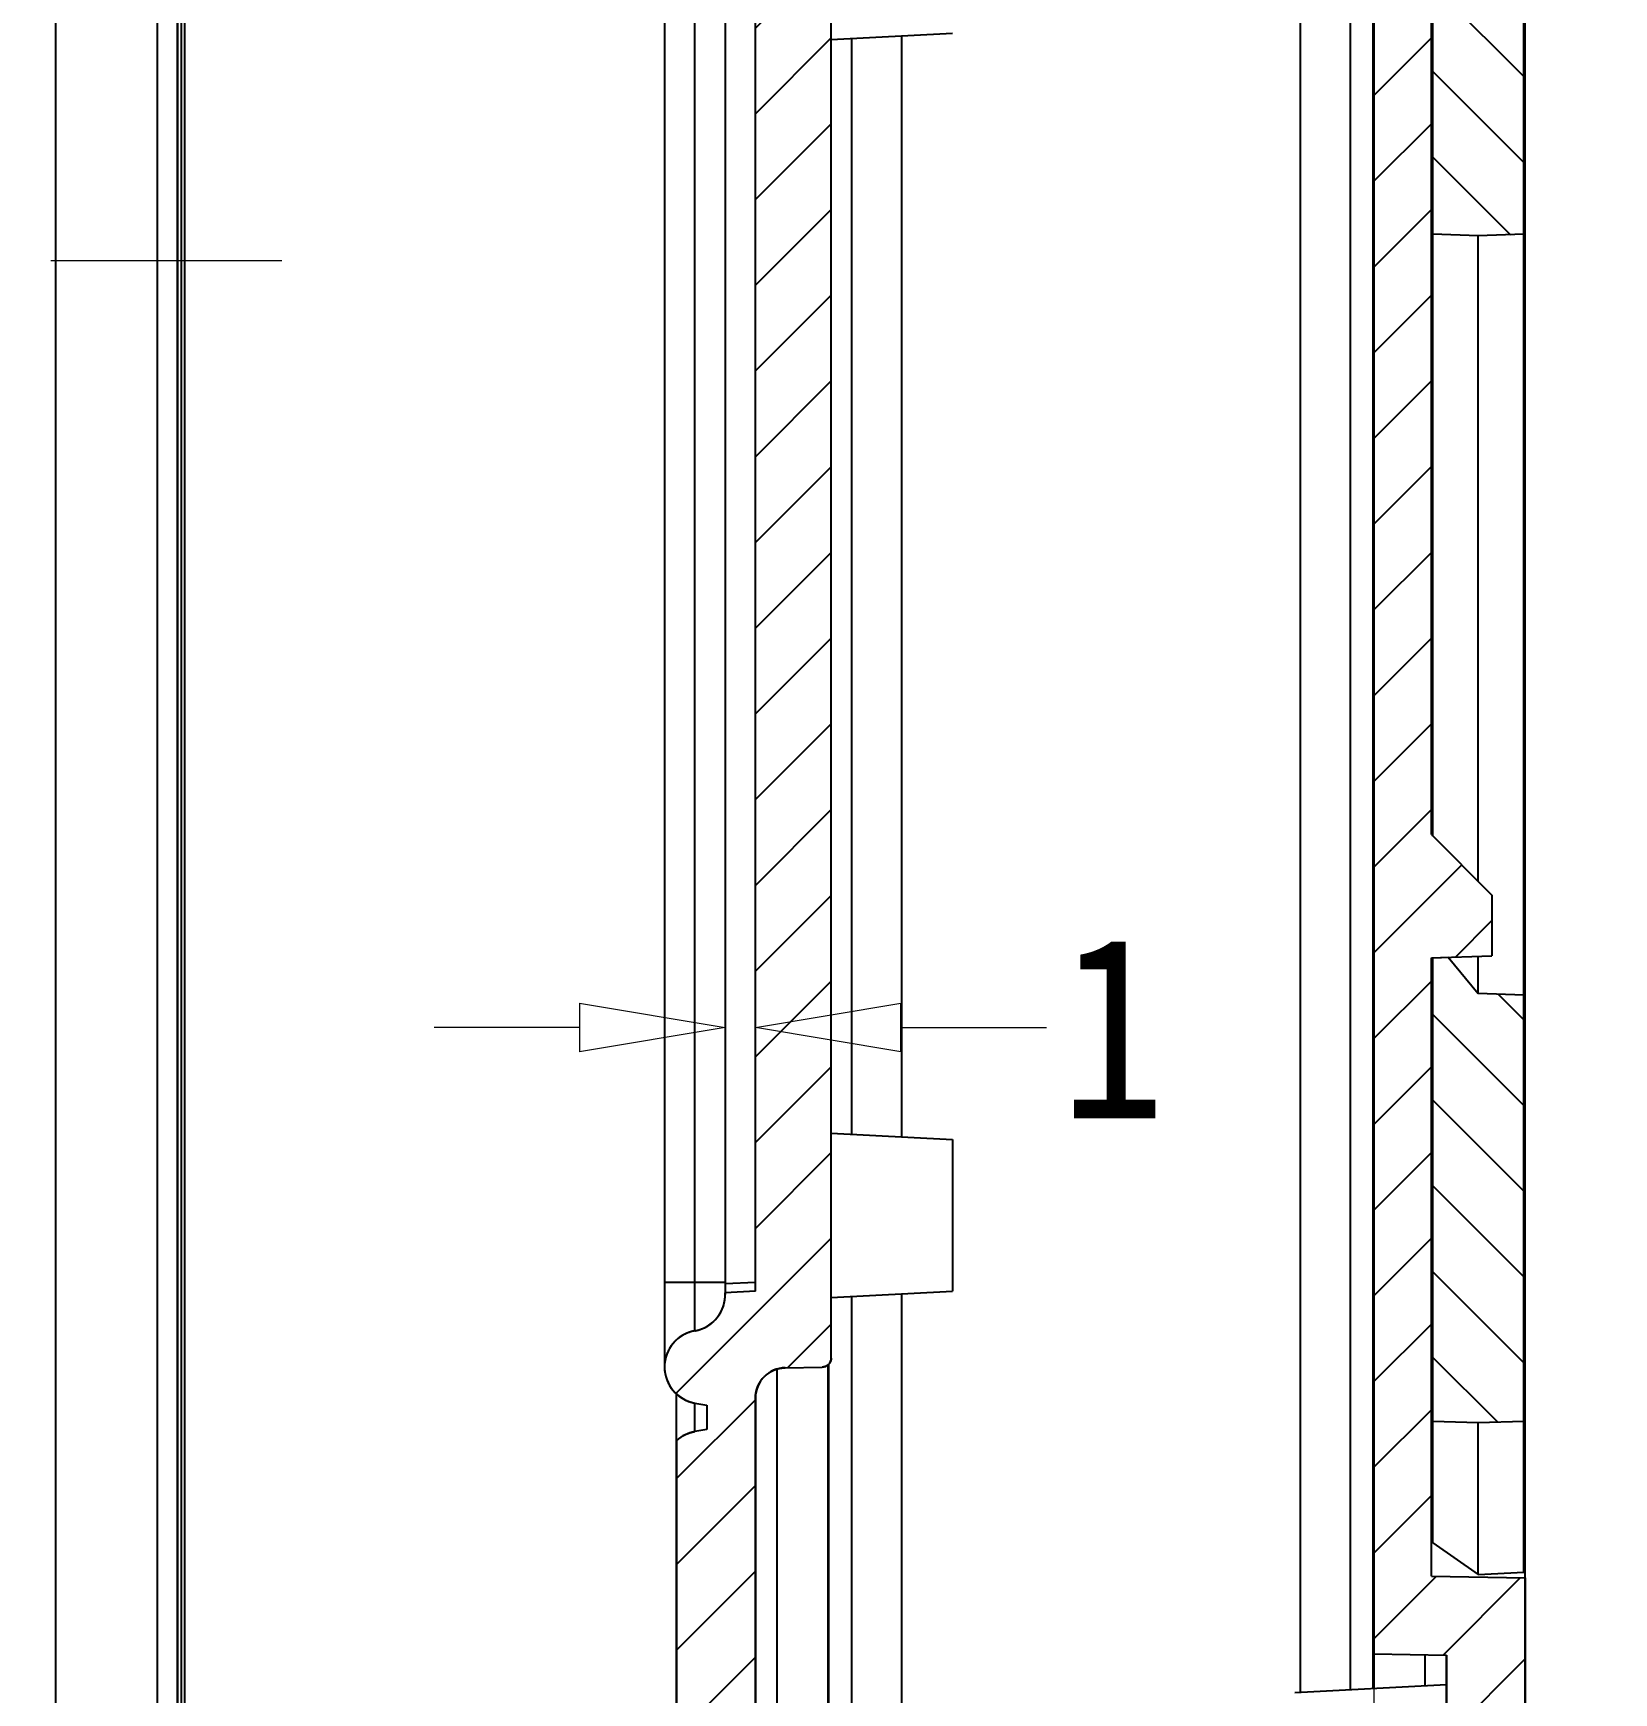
# Model space of a CAD drawing. Header units: millimetres. Extents: x 1786 to 4177, y -2705 to -1639.
# Drawn here: x 3904.8 to 3957, y -1840.6 to -1785.8 of the extents above; entities that cross this region are included whole.
import ezdxf

# ---------------------------------------------------------------- set-up
doc = ezdxf.new("R2010")
doc.units = ezdxf.units.MM
doc.linetypes.add('DIVIDE', pattern=[31.75, 12.7, -6.35, 0, -6.35, 0, -6.35])
doc.layers.add('dim', color=3, linetype='Continuous', lineweight=9)
doc.layers.add('hatch', color=56, linetype='Continuous', lineweight=9)
doc.styles.add('FFS', font='', dxfattribs={"width": 0.85})
doc.styles.get('FFS').set_extended_font_data('FangSong_GB2312')
doc.dimstyles.new('YanXiu', dxfattribs={"dimtxt": 2.5, "dimasz": 2.2, "dimexe": 1, "dimexo": 0.6, "dimgap": 0.66, "dimtad": 0, "dimzin": 9, "dimdsep": 46, "dimtxsty": 'FFS', "dimblk": 'CLOSEDBLANK', "dimcen": 0, "dimclrd": 256, "dimclre": 131, "dimclrt": 42, "dimazin": 2, "dimtfac": 1, "dimtofl": 0, "dimtmove": 0, "dimatfit": 3, "dimldrblk": 'CLOSEDBLANK', "dimfxl": 1, "dimlwd": 5, "dimlwe": 5, "dimarcsym": 0})
pattern_1 = [(45, (-313.4156, -141.763), (-1.414214, 1.414214), [])]

# ---------------------------------------------------------------- blocks, each defined once
blk = doc.blocks.new('_ClosedBlank')
at = {"color": 0, "linetype": 'ByBlock', "lineweight": -2}
for p, q in [((-1, 0.167), (0, 0)), ((-1, 0.167), (-1, -0.167)), ((0, 0), (-1, -0.167))]:
    blk.add_line(p, q, dxfattribs=at)
blk = doc.blocks.new('*D159')
at = {"layer": 'Defpoints', "color": 0, "transparency": 16777216}
for p in [(4856.105, -1607.695), (4856.105, -1615.245), (4855.105, -1616.093)]:
    blk.add_point(p, dxfattribs=at)
at = {"layer": 'dim', "color": 131, "lineweight": 5, "transparency": 16777216}
for p, q in [((4855.105, -1614.894), (4855.105, -1606.496)), ((4856.105, -1614.046), (4856.105, -1606.496))]:
    blk.add_line(p, q, dxfattribs=at)
at = {"layer": 'dim', "lineweight": 5, "transparency": 16777216}
for p, q in [((4850.305, -1607.695), (4845.505, -1607.695)), ((4860.905, -1607.695), (4865.705, -1607.695))]:
    blk.add_line(p, q, dxfattribs=at)
at = {"layer": 'dim', "lineweight": 5, "transparency": 16777216, "xscale": 4.800000000000001, "yscale": 4.800000000000001, "zscale": 4.800000000000001}
blk.add_blockref('_ClosedBlank', (4855.105, -1607.695), dxfattribs=at)
at = {"layer": 'dim', "lineweight": 5, "transparency": 16777216, "xscale": 4.800000000000001, "yscale": 4.800000000000001, "zscale": 4.800000000000001, "rotation": 180}
blk.add_blockref('_ClosedBlank', (4856.105, -1607.695), dxfattribs=at)
at = {"layer": 'dim', "color": 42, "transparency": 16777216, "insert": (4867.897, -1607.695), "char_height": 6, "attachment_point": 5, "style": 'FFS'}
blk.add_mtext('1', dxfattribs=at)
blk = doc.blocks.new('*D146')
at = {"layer": 'Defpoints', "color": 0, "transparency": 16777216}
for p in [(4876.505, -1628.36), (4878.905, -1628.402), (4876.505, -1633.528)]:
    blk.add_point(p, dxfattribs=at)
at = {"layer": 'dim', "color": 131, "lineweight": 5, "transparency": 16777216}
for p, q in [((4876.505, -1629.359), (4876.505, -1634.527)), ((4878.905, -1629.401), (4878.905, -1634.527))]:
    blk.add_line(p, q, dxfattribs=at)
at = {"layer": 'dim', "lineweight": 5, "transparency": 16777216}
for p, q in [((4872.505, -1633.528), (4868.505, -1633.528)), ((4882.905, -1633.528), (4886.905, -1633.528))]:
    blk.add_line(p, q, dxfattribs=at)
at = {"layer": 'dim', "lineweight": 5, "transparency": 16777216, "xscale": 4, "yscale": 4, "zscale": 4}
blk.add_blockref('_ClosedBlank', (4876.505, -1633.528), dxfattribs=at)
at = {"layer": 'dim', "lineweight": 5, "transparency": 16777216, "xscale": 4, "yscale": 4, "zscale": 4, "rotation": 180}
blk.add_blockref('_ClosedBlank', (4878.905, -1633.528), dxfattribs=at)
at = {"layer": 'dim', "color": 42, "transparency": 16777216, "insert": (4863.588, -1633.528), "char_height": 5, "attachment_point": 5, "style": 'FFS'}
blk.add_mtext('2.4', dxfattribs=at)
blk = doc.blocks.new('*u201')
at = {"linetype": 'Continuous'}
h = blk.add_hatch(dxfattribs=at)
h.set_pattern_fill('DEFAULT__5', color=2, scale=2, angle=45, style=0, pattern_type=0)
h.set_pattern_definition(pattern_1)
edge = h.paths.add_edge_path()
edge.add_line((-65.036, 47.9), (-65.036, 49.73))
edge.add_line((-62.436, 49.73), (-65.036, 49.73))
edge.add_line((-62.436, 47.9), (-62.436, 49.73))
edge.add_arc((-51.681, 47.9), 10.755, 180.0013, 181.5383)
edge.add_line((-62.432, 47.611), (-50.536, 47.3))
edge.add_line((-50.536, 45.55), (-50.536, 47.3))
edge.add_line((-62.157, 45.448), (-50.536, 45.55))
edge.add_spline(control_points=[(-62.157, 45.448), (-61.972, 44.642), (-61.699, 43.864), (-61.345, 43.144)], knot_values=[0, 0, 0, 0, 1, 1, 1, 1], degree=3, periodic=0)
edge.add_line((-61.345, 43.144), (-50.536, 43.05))
edge.add_line((-50.536, 41.3), (-50.536, 43.05))
edge.add_line((-53.636, 41.218), (-50.536, 41.3))
edge.add_line((-53.636, 38.062), (-53.636, 41.218))
edge.add_spline(control_points=[(-53.636, 38.062), (-53.303, 38.02), (-52.97, 37.987), (-52.636, 37.961)], knot_values=[0, 0, 0, 0, 1, 1, 1, 1], weights=[1, 0.999807, 0.999807, 1], degree=3, periodic=0)
edge.add_line((-52.636, 36.728), (-52.636, 37.961))
edge.add_line((-52.636, 36.728), (-51.036, 36.7))
edge.add_line((-51.036, 35.3), (-51.036, 36.7))
edge.add_spline(control_points=[(-56.225, 35.88), (-54.52, 35.494), (-52.783, 35.3), (-51.036, 35.3)], knot_values=[0, 0, 0, 0, 1, 1, 1, 1], weights=[1, 0.995874, 0.995874, 1], degree=3, periodic=0)
edge.add_spline(control_points=[(-65.036, 47.9), (-65.036, 47.097), (-64.894, 45.491), (-64.264, 43.176), (-63.241, 41.041), (-61.864, 39.171), (-60.187, 37.636), (-58.285, 36.503), (-56.916, 36.036), (-56.225, 35.88)], knot_values=[0, 0, 0, 0, 0.143269, 0.286539, 0.429808, 0.573078, 0.716347, 0.859617, 1, 1, 1, 1], degree=3, periodic=0)
edge = h.paths.add_edge_path()
edge.add_line((-62.436, 49.73), (-65.036, 49.73))
edge.add_line((-62.436, 49.73), (-65.036, 49.73))
edge = h.paths.add_edge_path()
edge.add_line((-65.036, 49.73), (-65.036, 54.94))
edge.add_line((-62.436, 54.94), (-65.036, 54.94))
edge.add_line((-62.436, 49.73), (-62.436, 54.94))
edge.add_line((-62.436, 49.73), (-65.036, 49.73))
edge = h.paths.add_edge_path()
edge.add_line((-62.436, 54.94), (-65.036, 54.94))
edge.add_line((-62.436, 54.94), (-65.036, 54.94))
edge = h.paths.add_edge_path()
edge.add_line((-65.036, 66.374), (-65.036, 54.94))
edge.add_spline(control_points=[(-65.036, 66.374), (-64.866, 66.527), (-64.661, 66.627), (-64.436, 66.667)], knot_values=[0, 0, 0, 0, 1, 1, 1, 1], weights=[1, 0.974125, 0.974125, 1], degree=3, periodic=0)
edge.add_line((-64.036, 66.737), (-64.436, 66.667))
edge.add_line((-64.036, 67.537), (-64.036, 66.737))
edge.add_line((-64.436, 67.608), (-64.036, 67.537))
edge.add_spline(control_points=[(-64.435, 69.992), (-66.179, 69.685), (-66.179, 67.915), (-64.436, 67.608)], knot_values=[0, 0, 0, 0, 1, 1, 1, 1], weights=[1, 0.448931, 0.448931, 1], degree=3, periodic=0)
edge.add_spline(control_points=[(-64.435, 69.992), (-63.802, 70.103), (-63.402, 70.606), (-63.436, 71.247)], knot_values=[0, 0, 0, 0, 1, 1, 1, 1], weights=[1, 0.832524, 0.832524, 1], degree=3, periodic=0)
edge.add_line((-62.436, 71.3), (-63.436, 71.247))
edge.add_line((-62.436, 71.3), (-62.436, 159.3))
edge.add_line((-62.436, 159.3), (-63.436, 159.352))
edge.add_spline(control_points=[(-64.435, 160.607), (-63.802, 160.496), (-63.402, 159.994), (-63.436, 159.352)], knot_values=[0, 0, 0, 0, 1, 1, 1, 1], weights=[1, 0.832524, 0.832524, 1], degree=3, periodic=0)
edge.add_spline(control_points=[(-64.435, 160.607), (-66.179, 160.914), (-66.179, 162.684), (-64.436, 162.992)], knot_values=[0, 0, 0, 0, 1, 1, 1, 1], weights=[1, 0.448931, 0.448931, 1], degree=3, periodic=0)
edge.add_line((-64.436, 162.992), (-64.036, 163.062))
edge.add_line((-64.036, 163.862), (-64.036, 163.062))
edge.add_line((-64.036, 163.862), (-64.436, 163.933))
edge.add_spline(control_points=[(-64.958, 164.161), (-64.804, 164.044), (-64.626, 163.966), (-64.436, 163.933)], knot_values=[0, 0, 0, 0, 1, 1, 1, 1], weights=[1, 0.981286, 0.981286, 1], degree=3, periodic=0)
edge.add_spline(control_points=[(-64.958, 164.161), (-64.876, 164.915), (-64.596, 166.372), (-63.815, 168.461), (-63.103, 169.683), (-62.696, 170.262)], knot_values=[0, 0, 0, 0, 0.333333, 0.666667, 1, 1, 1, 1], degree=3, periodic=0)
edge.add_spline(control_points=[(-61.807, 172.7), (-61.884, 171.818), (-62.188, 170.986), (-62.696, 170.262)], knot_values=[0, 0, 0, 0, 1, 1, 1, 1], weights=[1, 0.977162, 0.977162, 1], degree=3, periodic=0)
edge.add_line((-61.807, 172.7), (-61.619, 174.85))
edge.add_spline(control_points=[(-61.619, 174.85), (-61.572, 175.386), (-61.178, 175.753), (-60.64, 175.763)], knot_values=[0, 0, 0, 0, 1, 1, 1, 1], weights=[1, 0.828763, 0.828763, 1], degree=3, periodic=0)
edge.add_line((-60.64, 175.763), (-58.536, 175.8))
edge.add_line((-58.536, 174.9), (-58.536, 175.8))
edge.add_line((-58.536, 174.9), (-59.636, 174.9))
edge.add_line((-59.636, 173.5), (-59.636, 174.9))
edge.add_line((-58.536, 173.5), (-59.636, 173.5))
edge.add_line((-58.536, 172.638), (-58.536, 173.5))
edge.add_spline(control_points=[(-59.266, 171.911), (-59.231, 172.317), (-58.942, 172.604), (-58.536, 172.638)], knot_values=[0, 0, 0, 0, 1, 1, 1, 1], weights=[1, 0.843205, 0.843205, 1], degree=3, periodic=0)
edge.add_line((-59.281, 171.742), (-59.266, 171.911))
edge.add_spline(control_points=[(-59.281, 171.742), (-59.365, 170.779), (-59.718, 169.879), (-60.31, 169.114)], knot_values=[0, 0, 0, 0, 1, 1, 1, 1], weights=[1, 0.972906, 0.972906, 1], degree=3, periodic=0)
edge.add_spline(control_points=[(-62.435, 162.839), (-62.413, 164.525), (-61.841, 166.823), (-60.663, 168.66), (-60.31, 169.114)], knot_values=[0, 0, 0, 0, 0.730672, 1, 1, 1, 1], degree=3, periodic=0)
edge.add_spline(control_points=[(-62.435, 162.839), (-62.443, 162.255), (-62.036, 161.836), (-61.453, 161.826)], knot_values=[0, 0, 0, 0, 1, 1, 1, 1], weights=[1, 0.80579, 0.80579, 1], degree=3, periodic=0)
edge.add_line((-61.453, 161.826), (-60.231, 161.805))
edge.add_spline(control_points=[(-59.936, 161.505), (-59.936, 161.678), (-60.057, 161.802), (-60.231, 161.805)], knot_values=[0, 0, 0, 0, 1, 1, 1, 1], weights=[1, 0.808834, 0.808834, 1], degree=3, periodic=0)
edge.add_line((-59.936, 69.094), (-59.936, 161.505))
edge.add_spline(control_points=[(-59.936, 69.094), (-59.936, 68.921), (-60.057, 68.797), (-60.231, 68.794)], knot_values=[0, 0, 0, 0, 1, 1, 1, 1], weights=[1, 0.808834, 0.808834, 1], degree=3, periodic=0)
edge.add_line((-61.453, 68.773), (-60.231, 68.794))
edge.add_spline(control_points=[(-62.436, 67.773), (-62.436, 68.351), (-62.031, 68.763), (-61.453, 68.773)], knot_values=[0, 0, 0, 0, 1, 1, 1, 1], weights=[1, 0.808834, 0.808834, 1], degree=3, periodic=0)
edge.add_line((-62.436, 67.773), (-62.436, 54.94))
edge.add_line((-62.436, 54.94), (-65.036, 54.94))
h = blk.add_hatch(dxfattribs=at)
h.set_pattern_fill('DEFAULT__4', color=2, scale=2, angle=45, style=0, pattern_type=0)
h.set_pattern_definition(pattern_1)
edge = h.paths.add_edge_path()
edge.add_line((-37.036, 47.9), (-37.036, 49.73))
edge.add_arc((-50.698, 47.9), 13.662, 356.761, 359.999)
edge.add_line((-37.058, 47.128), (-46.036, 47.05))
edge.add_line((-46.036, 45.939), (-46.036, 47.05))
edge.add_line((-46.036, 45.939), (-50.536, 45.9))
edge.add_line((-50.536, 45.9), (-50.536, 47.4))
edge.add_line((-50.536, 47.4), (-51.036, 47.688))
edge.add_line((-51.036, 47.688), (-51.036, 48.3))
edge.add_line((-39.636, 48.897), (-51.036, 48.3))
edge.add_line((-39.636, 48.897), (-39.636, 49.73))
edge.add_line((-37.036, 49.73), (-39.636, 49.73))
edge = h.paths.add_edge_path()
edge.add_line((-51.036, 35.8), (-51.036, 36.7))
edge.add_line((-51.036, 36.7), (-52.336, 36.722))
edge.add_line((-52.536, 36.926), (-52.336, 36.722))
edge.add_line((-52.536, 36.926), (-52.536, 37.873))
edge.add_line((-51.036, 37.9), (-52.536, 37.873))
edge.add_spline(control_points=[(-51.036, 37.9), (-50.166, 37.9), (-49.299, 37.954), (-48.436, 38.062)], knot_values=[0, 0, 0, 0, 1, 1, 1, 1], weights=[1, 0.998704, 0.998704, 1], degree=3, periodic=0)
edge.add_line((-48.436, 38.062), (-48.436, 40.163))
edge.add_line((-48.436, 40.163), (-51.036, 40.3))
edge.add_line((-51.036, 40.3), (-51.036, 40.911))
edge.add_line((-50.536, 41.2), (-51.036, 40.911))
edge.add_line((-50.536, 41.2), (-50.536, 42.7))
edge.add_line((-46.036, 42.66), (-50.536, 42.7))
edge.add_line((-46.036, 41.55), (-46.036, 42.66))
edge.add_line((-38.66, 41.485), (-46.036, 41.55))
edge.add_spline(control_points=[(-45.847, 35.88), (-45.156, 36.036), (-43.786, 36.503), (-41.885, 37.636), (-40.208, 39.171), (-39.199, 40.541), (-38.734, 41.35), (-38.66, 41.485)], knot_values=[0, 0, 0, 0, 0.234581, 0.473986, 0.71339, 0.952794, 1, 1, 1, 1], degree=3, periodic=0)
edge.add_spline(control_points=[(-50.536, 35.305), (-48.956, 35.339), (-47.388, 35.531), (-45.847, 35.88)], knot_values=[0, 0, 0, 0, 1, 1, 1, 1], weights=[1, 0.996624, 0.996624, 1], degree=3, periodic=0)
edge.add_line((-50.536, 35.305), (-50.536, 35.773))
edge.add_line((-50.536, 35.773), (-51.036, 35.8))
edge = h.paths.add_edge_path()
edge.add_line((-37.036, 49.73), (-39.636, 49.73))
edge.add_line((-37.036, 49.73), (-39.636, 49.73))
edge = h.paths.add_edge_path()
edge.add_line((-37.036, 49.73), (-37.036, 54.94))
edge.add_line((-37.036, 49.73), (-39.636, 49.73))
edge.add_line((-39.636, 49.73), (-39.636, 52.288))
edge.add_line((-39.636, 52.288), (-44.636, 52.55))
edge.add_line((-44.636, 52.55), (-44.636, 54.05))
edge.add_line((-39.636, 54.093), (-44.636, 54.05))
edge.add_line((-39.636, 54.093), (-39.636, 54.94))
edge.add_line((-37.036, 54.94), (-39.636, 54.94))
edge = h.paths.add_edge_path()
edge.add_line((-37.036, 54.94), (-39.636, 54.94))
edge.add_line((-39.636, 54.94), (-44.636, 54.94))
edge.add_line((-44.636, 54.94), (-39.636, 54.94))
edge.add_line((-37.036, 54.94), (-39.636, 54.94))
edge = h.paths.add_edge_path()
edge.add_line((-37.036, 162.7), (-37.036, 145.354))
edge.add_line((-38.613, 145.326), (-37.036, 145.354))
edge.add_spline(control_points=[(-38.613, 145.326), (-39.508, 145.311), (-40.136, 144.672), (-40.136, 143.776)], knot_values=[0, 0, 0, 0, 1, 1, 1, 1], weights=[1, 0.808834, 0.808834, 1], degree=3, periodic=0)
edge.add_line((-40.136, 86.364), (-40.136, 143.776))
edge.add_line((-40.136, 86.364), (-38.136, 84.364))
edge.add_line((-38.136, 84.364), (-38.136, 82.364))
edge.add_line((-40.136, 82.294), (-38.136, 82.364))
edge.add_line((-40.136, 61.9), (-40.136, 82.294))
edge.add_line((-40.136, 61.9), (-37.036, 61.845))
edge.add_line((-37.036, 61.845), (-37.036, 54.94))
edge.add_line((-37.036, 54.94), (-39.636, 54.94))
edge.add_line((-39.636, 59.29), (-39.636, 54.94))
edge.add_line((-42.036, 59.332), (-39.636, 59.29))
edge.add_line((-42.036, 147.867), (-42.036, 59.332))
edge.add_line((-42.036, 147.867), (-39.636, 147.909))
edge.add_line((-39.636, 162.7), (-39.636, 147.909))
edge.add_spline(control_points=[(-41.762, 169.114), (-41.409, 168.66), (-40.208, 166.786), (-39.636, 164.432), (-39.636, 162.7)], knot_values=[0, 0, 0, 0, 0.264015, 1, 1, 1, 1], degree=3, periodic=0)
edge.add_spline(control_points=[(-42.791, 171.742), (-42.707, 170.779), (-42.354, 169.879), (-41.762, 169.114)], knot_values=[0, 0, 0, 0, 1, 1, 1, 1], weights=[1, 0.972906, 0.972906, 1], degree=3, periodic=0)
edge.add_line((-42.791, 171.742), (-42.811, 171.973))
edge.add_spline(control_points=[(-42.811, 171.973), (-42.846, 172.376), (-43.132, 172.663), (-43.536, 172.7)], knot_values=[0, 0, 0, 0, 1, 1, 1, 1], weights=[1, 0.844659, 0.844659, 1], degree=3, periodic=0)
edge.add_line((-43.536, 172.7), (-43.536, 173.5))
edge.add_line((-42.436, 173.5), (-43.536, 173.5))
edge.add_line((-42.436, 173.5), (-42.436, 174.9))
edge.add_line((-42.436, 174.9), (-43.536, 174.9))
edge.add_line((-43.536, 174.9), (-43.536, 175.8))
edge.add_line((-43.536, 175.8), (-41.369, 175.648))
edge.add_spline(control_points=[(-40.443, 174.738), (-40.488, 175.251), (-40.855, 175.612), (-41.369, 175.648)], knot_values=[0, 0, 0, 0, 1, 1, 1, 1], weights=[1, 0.840271, 0.840271, 1], degree=3, periodic=0)
edge.add_line((-40.265, 172.7), (-40.443, 174.738))
edge.add_spline(control_points=[(-40.265, 172.7), (-40.188, 171.818), (-39.884, 170.986), (-39.375, 170.262)], knot_values=[0, 0, 0, 0, 1, 1, 1, 1], weights=[1, 0.977162, 0.977162, 1], degree=3, periodic=0)
edge.add_spline(control_points=[(-39.375, 170.262), (-39.01, 169.742), (-38.358, 168.643), (-37.61, 166.786), (-37.144, 164.785), (-37.036, 163.405), (-37.036, 162.7)], knot_values=[0, 0, 0, 0, 0.25, 0.5, 0.75, 1, 1, 1, 1], degree=3, periodic=0)
h = blk.add_hatch(dxfattribs=at)
h.set_pattern_fill('DEFAULT__2', color=2, scale=2, angle=-45, style=0, pattern_type=0)
h.set_pattern_definition([(315, (-310.5871, -141.763), (1.414214, 1.414214), [])])
edge = h.paths.add_edge_path()
edge.add_line((-40.086, 67.003), (-40.086, 82.296))
edge.add_line((-40.086, 82.296), (-39.586, 82.314))
edge.add_line((-39.586, 82.314), (-38.586, 81.114))
edge.add_line((-37.086, 81.061), (-38.586, 81.114))
edge.add_line((-37.086, 67.003), (-37.086, 81.061))
edge.add_line((-37.086, 67.003), (-38.586, 66.951))
edge.add_line((-38.586, 66.951), (-40.086, 67.003))
edge = h.paths.add_edge_path()
edge.add_line((-40.086, 106.166), (-40.086, 120.224))
edge.add_line((-38.586, 120.276), (-40.086, 120.224))
edge.add_line((-37.086, 120.224), (-38.586, 120.276))
edge.add_line((-37.086, 106.166), (-37.086, 120.224))
edge.add_line((-37.086, 106.166), (-38.586, 106.114))
edge.add_line((-38.586, 106.114), (-40.086, 106.166))
at = {"color": 7, "linetype": 'Continuous'}
for p, q in [((-65.436, 161.792), (-65.436, 71.123)), ((-59.936, 69.094), (-59.936, 161.505)), ((-59.936, 69.094), (-59.936, 161.505)), ((-64.435, 71.599), (-64.435, 159)), ((-63.436, 159), (-63.436, 71.599)), ((-62.436, 71.3), (-62.436, 159.3)), ((-62.436, 71.3), (-62.436, 159.3)), ((-85.519, 52.8), (-85.519, 157.8)), ((-82.167, 52.8), (-82.167, 157.8)), ((-81.501, 52.8), (-81.501, 157.8)), ((-81.497, 52.8), (-81.497, 157.8)), ((-81.367, 52.8), (-81.367, 157.8)), ((-81.266, 52.8), (-81.266, 157.8)), ((-44.451, 58.059), (-44.451, 152.54)), ((-42.806, 58.145), (-42.806, 152.454)), ((-42.054, 58.185), (-42.054, 152.414)), ((-42.036, 152.413), (-42.036, 58.186)), ((-42.036, 147.867), (-42.036, 59.332)), ((-40.136, 86.364), (-40.136, 143.776)), ((-40.136, 86.364), (-40.136, 143.776)), ((-40.086, 86.314), (-40.086, 143.776)), ((-37.086, 62.03), (-37.086, 138.199)), ((-37.036, 47.9), (-37.036, 138.199)), ((-40.086, 106.166), (-40.086, 120.224)), ((-37.086, 106.166), (-37.086, 120.224)), ((-59.936, 112.59), (-55.936, 112.8)), ((-59.266, 112.625), (-59.266, 76.474)), ((-57.621, 112.711), (-57.621, 76.388)), ((-38.586, 106.114), (-40.086, 106.166)), ((-38.586, 106.114), (-40.086, 106.166)), ((-37.086, 106.166), (-38.586, 106.114)), ((-37.086, 106.166), (-38.586, 106.114)), ((-38.586, 84.814), (-38.586, 106.114)), ((-40.136, 86.364), (-38.136, 84.364)), ((-40.136, 86.364), (-38.136, 84.364)), ((-38.136, 84.364), (-38.136, 82.364)), ((-38.136, 84.364), (-38.136, 82.364)), ((-40.136, 82.294), (-38.136, 82.364)), ((-40.136, 82.294), (-38.136, 82.364)), ((-40.136, 61.9), (-40.136, 82.294)), ((-40.136, 61.9), (-40.136, 82.294)), ((-40.086, 82.296), (-39.586, 82.314)), ((-40.086, 67.003), (-40.086, 82.296)), ((-40.086, 63.001), (-40.086, 82.296)), ((-39.586, 82.314), (-38.586, 81.114)), ((-39.586, 82.314), (-38.586, 81.114)), ((-38.586, 81.114), (-38.586, 82.349)), ((-37.086, 81.061), (-38.586, 81.114)), ((-37.086, 81.061), (-38.586, 81.114)), ((-37.086, 67.003), (-37.086, 81.061)), ((-59.936, 76.509), (-55.936, 76.3)), ((-55.936, 76.299), (-55.936, 71.3)), ((-65.436, 71.599), (-63.434, 71.599)), ((-64.435, 69.992), (-64.435, 71.599)), ((-63.436, 71.547), (-62.436, 71.599)), ((-63.436, 71.599), (-63.436, 71.547)), ((-62.436, 71.3), (-63.436, 71.247)), ((-62.436, 71.3), (-63.436, 71.247)), ((-59.936, 71.09), (-55.936, 71.3)), ((-57.621, 71.211), (-57.621, 52.8)), ((-65.436, 71.123), (-65.436, 68.807)), ((-59.266, 71.125), (-59.266, 52.8)), ((-61.726, 68.714), (-61.726, 47.819)), ((-61.453, 68.773), (-60.231, 68.794)), ((-61.453, 68.773), (-60.231, 68.794)), ((-60.036, 49.3), (-60.036, 68.884)), ((-60.018, 49.427), (-60.018, 68.902)), ((-65.036, 47.9), (-65.036, 67.901)), ((-64.436, 67.608), (-64.036, 67.537)), ((-64.436, 66.667), (-64.436, 67.608)), ((-64.436, 67.608), (-64.036, 67.537)), ((-64.036, 67.537), (-64.036, 66.737)), ((-64.036, 67.537), (-64.036, 66.737)), ((-62.436, 67.773), (-62.436, 54.94)), ((-62.436, 47.9), (-62.436, 67.773)), ((-38.586, 66.951), (-40.086, 67.003)), ((-38.586, 66.951), (-40.086, 67.003)), ((-37.086, 67.003), (-38.586, 66.951)), ((-37.086, 67.003), (-38.586, 66.951)), ((-38.586, 61.951), (-38.586, 66.951)), ((-65.036, 66.374), (-65.036, 54.94)), ((-64.036, 66.737), (-64.436, 66.667)), ((-64.036, 66.737), (-64.436, 66.667)), ((-40.086, 63.001), (-38.586, 61.951)), ((-40.136, 61.9), (-37.036, 61.845)), ((-40.136, 61.9), (-37.036, 61.845)), ((-38.586, 61.951), (-37.086, 62.03)), ((-37.036, 61.845), (-37.036, 54.94)), ((-42.036, 59.332), (-39.636, 59.29)), ((-42.036, 59.332), (-39.636, 59.29)), ((-40.345, 58.274), (-40.345, 59.303)), ((-39.636, 59.29), (-39.636, 54.94)), ((-39.636, 54.093), (-39.636, 59.29)), ((-39.636, 58.312), (-44.636, 58.05))]:
    blk.add_line(p, q, dxfattribs=at)
blk.add_lwpolyline([(-63.436, 71.247), (-63.435, 71.209), (-63.434, 71.19)], dxfattribs=at)
for centre, radius, start, end in [((-64.645, 71.184), 1.21, 279.9707, 3), ((-64.226, 68.8), 1.21, 99.9707, 260), ((-60.236, 69.094), 0.3, 271, 0), ((-61.436, 67.773), 1, 91.0001, 180.0029), ((-64.226, 65.475), 1.21, 100, 132.0309)]:
    blk.add_arc(centre, radius, start, end, dxfattribs=at)
for points, start_tangent, end_tangent in [([(-64.435, 69.992), (-64.423, 69.994), (-64.41, 69.996), (-64.398, 69.999), (-64.386, 70.001), (-64.373, 70.004), (-64.361, 70.007), (-64.348, 70.01), (-64.336, 70.014), (-64.323, 70.017), (-64.311, 70.02), (-64.298, 70.024), (-64.286, 70.028), (-64.273, 70.032), (-64.261, 70.036), (-64.248, 70.04), (-64.236, 70.045), (-64.223, 70.049), (-64.211, 70.054), (-64.198, 70.059), (-64.186, 70.064), (-64.173, 70.069), (-64.161, 70.074), (-64.149, 70.08), (-64.136, 70.085), (-64.124, 70.091), (-64.112, 70.097), (-64.1, 70.103), (-64.087, 70.109), (-64.075, 70.116), (-64.063, 70.122), (-64.051, 70.129), (-64.039, 70.136), (-64.027, 70.143), (-64.015, 70.15), (-64.003, 70.157), (-63.992, 70.165), (-63.98, 70.172), (-63.968, 70.18), (-63.957, 70.188), (-63.945, 70.196), (-63.934, 70.204), (-63.922, 70.213), (-63.911, 70.221), (-63.9, 70.23), (-63.889, 70.238), (-63.878, 70.247), (-63.867, 70.256), (-63.856, 70.266), (-63.845, 70.275), (-63.835, 70.284), (-63.824, 70.294), (-63.814, 70.304), (-63.803, 70.314), (-63.793, 70.324), (-63.783, 70.334), (-63.773, 70.344), (-63.763, 70.354), (-63.753, 70.365), (-63.744, 70.375), (-63.734, 70.386), (-63.725, 70.397), (-63.716, 70.408), (-63.707, 70.419), (-63.698, 70.43), (-63.689, 70.441), (-63.68, 70.453), (-63.671, 70.464), (-63.663, 70.476), (-63.655, 70.487), (-63.647, 70.499), (-63.638, 70.511), (-63.631, 70.523), (-63.623, 70.535), (-63.615, 70.547), (-63.608, 70.559), (-63.601, 70.572), (-63.593, 70.584), (-63.586, 70.596), (-63.58, 70.609), (-63.573, 70.621), (-63.566, 70.634), (-63.56, 70.647), (-63.554, 70.659), (-63.548, 70.672), (-63.542, 70.685), (-63.536, 70.698), (-63.531, 70.711), (-63.525, 70.724), (-63.52, 70.737), (-63.515, 70.75), (-63.51, 70.763), (-63.505, 70.776), (-63.5, 70.789), (-63.496, 70.802), (-63.492, 70.816), (-63.488, 70.829), (-63.484, 70.842), (-63.48, 70.855), (-63.476, 70.869), (-63.473, 70.882), (-63.469, 70.895), (-63.466, 70.908), (-63.463, 70.922), (-63.46, 70.935), (-63.457, 70.948), (-63.455, 70.962), (-63.452, 70.975), (-63.45, 70.988), (-63.448, 71.001), (-63.446, 71.015), (-63.444, 71.028), (-63.443, 71.041), (-63.441, 71.054), (-63.44, 71.067), (-63.439, 71.08), (-63.438, 71.093), (-63.437, 71.106), (-63.436, 71.119), (-63.435, 71.132), (-63.435, 71.145), (-63.435, 71.158), (-63.434, 71.171), (-63.434, 71.184), (-63.434, 71.197), (-63.435, 71.209), (-63.435, 71.222), (-63.435, 71.235), (-63.436, 71.247)], (0.984897, 0.173144), (-0.052336, 0.99863)), ([(-63.436, 71.547), (-63.435, 71.433), (-63.435, 71.335), (-63.435, 71.27), (-63.436, 71.247)], (0.005302, -0.999986), (-0.99863, -0.052336)), ([(-64.435, 69.992), (-64.444, 69.99), (-64.454, 69.988), (-64.463, 69.986), (-64.472, 69.985), (-64.482, 69.983), (-64.491, 69.981), (-64.5, 69.978), (-64.51, 69.976), (-64.519, 69.974), (-64.529, 69.971), (-64.539, 69.969), (-64.548, 69.966), (-64.558, 69.963), (-64.568, 69.961), (-64.578, 69.958), (-64.587, 69.955), (-64.597, 69.951), (-64.607, 69.948), (-64.617, 69.945), (-64.627, 69.941), (-64.637, 69.938), (-64.647, 69.934), (-64.657, 69.93), (-64.667, 69.927), (-64.677, 69.923), (-64.687, 69.918), (-64.698, 69.914), (-64.708, 69.91), (-64.718, 69.905), (-64.728, 69.901), (-64.738, 69.896), (-64.749, 69.891), (-64.759, 69.886), (-64.769, 69.881), (-64.779, 69.876), (-64.79, 69.87), (-64.8, 69.865), (-64.81, 69.859), (-64.821, 69.854), (-64.831, 69.848), (-64.841, 69.842), (-64.852, 69.835), (-64.862, 69.829), (-64.872, 69.823), (-64.882, 69.816), (-64.893, 69.809), (-64.903, 69.803), (-64.913, 69.796), (-64.924, 69.788), (-64.934, 69.781), (-64.944, 69.774), (-64.954, 69.766), (-64.964, 69.758), (-64.974, 69.751), (-64.984, 69.743), (-64.994, 69.734), (-65.004, 69.726), (-65.014, 69.718), (-65.024, 69.709), (-65.034, 69.7), (-65.044, 69.691), (-65.054, 69.682), (-65.064, 69.673), (-65.073, 69.664), (-65.083, 69.654), (-65.092, 69.644), (-65.102, 69.635), (-65.111, 69.625), (-65.121, 69.614), (-65.13, 69.604), (-65.139, 69.594), (-65.148, 69.583), (-65.157, 69.572), (-65.166, 69.561), (-65.175, 69.55), (-65.184, 69.539), (-65.192, 69.528), (-65.201, 69.516), (-65.209, 69.505), (-65.218, 69.493), (-65.226, 69.481), (-65.234, 69.469), (-65.242, 69.457), (-65.25, 69.445), (-65.258, 69.432), (-65.265, 69.42), (-65.273, 69.407), (-65.28, 69.394), (-65.287, 69.381), (-65.294, 69.368), (-65.301, 69.355), (-65.308, 69.341), (-65.315, 69.328), (-65.321, 69.314), (-65.328, 69.3), (-65.334, 69.286), (-65.34, 69.272), (-65.346, 69.258), (-65.351, 69.244), (-65.357, 69.23), (-65.362, 69.215), (-65.367, 69.201), (-65.372, 69.186), (-65.377, 69.172), (-65.382, 69.157), (-65.387, 69.142), (-65.391, 69.127), (-65.395, 69.112), (-65.399, 69.097), (-65.403, 69.082), (-65.406, 69.066), (-65.41, 69.051), (-65.413, 69.036), (-65.416, 69.02), (-65.418, 69.005), (-65.421, 68.989), (-65.423, 68.974), (-65.426, 68.958), (-65.428, 68.942), (-65.429, 68.927), (-65.431, 68.911), (-65.432, 68.895), (-65.433, 68.879), (-65.434, 68.863), (-65.435, 68.847), (-65.436, 68.832), (-65.436, 68.816), (-65.436, 68.8), (-65.436, 68.784), (-65.436, 68.768), (-65.435, 68.752), (-65.434, 68.736), (-65.433, 68.721), (-65.432, 68.705), (-65.431, 68.689), (-65.429, 68.673), (-65.428, 68.658), (-65.426, 68.642), (-65.423, 68.626), (-65.421, 68.611), (-65.419, 68.595), (-65.416, 68.58), (-65.413, 68.564), (-65.41, 68.549), (-65.406, 68.533), (-65.403, 68.518), (-65.399, 68.503), (-65.395, 68.488), (-65.391, 68.473), (-65.387, 68.458), (-65.382, 68.443), (-65.378, 68.428), (-65.373, 68.413), (-65.368, 68.399), (-65.362, 68.384), (-65.357, 68.37), (-65.352, 68.356), (-65.346, 68.341), (-65.34, 68.327), (-65.334, 68.313), (-65.328, 68.299), (-65.321, 68.286), (-65.315, 68.272), (-65.308, 68.259), (-65.302, 68.245), (-65.295, 68.232), (-65.287, 68.219), (-65.28, 68.206), (-65.273, 68.193), (-65.265, 68.18), (-65.258, 68.168), (-65.25, 68.155), (-65.242, 68.143), (-65.234, 68.131), (-65.226, 68.118), (-65.218, 68.107), (-65.21, 68.095), (-65.201, 68.083), (-65.193, 68.072), (-65.184, 68.06), (-65.175, 68.049), (-65.166, 68.038), (-65.158, 68.027), (-65.149, 68.017), (-65.139, 68.006), (-65.13, 67.995), (-65.121, 67.985), (-65.112, 67.975), (-65.102, 67.965), (-65.093, 67.955), (-65.083, 67.946), (-65.074, 67.936), (-65.064, 67.927), (-65.054, 67.917), (-65.045, 67.908), (-65.035, 67.899), (-65.025, 67.891), (-65.015, 67.882), (-65.005, 67.874), (-64.995, 67.865), (-64.985, 67.857), (-64.975, 67.849), (-64.965, 67.841), (-64.955, 67.833), (-64.944, 67.826), (-64.934, 67.818), (-64.924, 67.811), (-64.914, 67.804), (-64.904, 67.797), (-64.893, 67.79), (-64.883, 67.783), (-64.873, 67.777), (-64.862, 67.77), (-64.852, 67.764), (-64.842, 67.758), (-64.832, 67.752), (-64.821, 67.746), (-64.811, 67.74), (-64.801, 67.735), (-64.79, 67.729), (-64.78, 67.724), (-64.77, 67.718), (-64.759, 67.713), (-64.749, 67.708), (-64.739, 67.703), (-64.729, 67.699), (-64.719, 67.694), (-64.708, 67.69), (-64.698, 67.685), (-64.688, 67.681), (-64.678, 67.677), (-64.668, 67.673), (-64.658, 67.669), (-64.648, 67.665), (-64.638, 67.661), (-64.628, 67.658), (-64.618, 67.654), (-64.608, 67.651), (-64.598, 67.648), (-64.588, 67.645), (-64.578, 67.642), (-64.568, 67.639), (-64.559, 67.636), (-64.549, 67.633), (-64.539, 67.631), (-64.53, 67.628), (-64.52, 67.626), (-64.511, 67.623), (-64.501, 67.621), (-64.492, 67.619), (-64.482, 67.617), (-64.473, 67.615), (-64.463, 67.613), (-64.454, 67.611), (-64.445, 67.609), (-64.436, 67.608)], (-0.984897, -0.173144), (0.984808, -0.173648)), ([(-59.936, 69.094), (-59.936, 69.088), (-59.936, 69.081), (-59.937, 69.074), (-59.937, 69.071), (-59.937, 69.068), (-59.937, 69.064), (-59.938, 69.061), (-59.938, 69.057), (-59.939, 69.054), (-59.939, 69.051), (-59.94, 69.047), (-59.94, 69.044), (-59.941, 69.04), (-59.942, 69.037), (-59.942, 69.033), (-59.943, 69.03), (-59.944, 69.026), (-59.945, 69.023), (-59.945, 69.02), (-59.946, 69.016), (-59.947, 69.013), (-59.948, 69.009), (-59.949, 69.006), (-59.95, 69.002), (-59.952, 68.999), (-59.953, 68.995), (-59.954, 68.992), (-59.955, 68.988), (-59.957, 68.985), (-59.958, 68.982), (-59.959, 68.978), (-59.961, 68.975), (-59.962, 68.971), (-59.964, 68.968), (-59.965, 68.965), (-59.967, 68.961), (-59.969, 68.958), (-59.971, 68.955), (-59.972, 68.951), (-59.974, 68.948), (-59.976, 68.945), (-59.978, 68.941), (-59.98, 68.938), (-59.982, 68.935), (-59.984, 68.932), (-59.986, 68.929), (-59.988, 68.925), (-59.99, 68.922), (-59.992, 68.919), (-59.995, 68.916), (-59.997, 68.913), (-59.999, 68.91), (-60.002, 68.907), (-60.004, 68.904), (-60.006, 68.901), (-60.009, 68.898), (-60.012, 68.895), (-60.014, 68.892), (-60.017, 68.89), (-60.019, 68.887), (-60.022, 68.884), (-60.025, 68.881), (-60.027, 68.879), (-60.03, 68.876), (-60.033, 68.873), (-60.036, 68.871), (-60.039, 68.868), (-60.042, 68.866), (-60.045, 68.863), (-60.047, 68.861), (-60.05, 68.859), (-60.054, 68.856), (-60.057, 68.854), (-60.06, 68.852), (-60.063, 68.849), (-60.066, 68.847), (-60.069, 68.845), (-60.072, 68.843), (-60.075, 68.841), (-60.079, 68.839), (-60.082, 68.837), (-60.085, 68.835), (-60.088, 68.833), (-60.092, 68.831), (-60.095, 68.83), (-60.098, 68.828), (-60.101, 68.826), (-60.105, 68.825), (-60.108, 68.823), (-60.112, 68.821), (-60.115, 68.82), (-60.118, 68.818), (-60.122, 68.817), (-60.125, 68.816), (-60.129, 68.814), (-60.132, 68.813), (-60.135, 68.812), (-60.139, 68.811), (-60.142, 68.809), (-60.146, 68.808), (-60.149, 68.807), (-60.153, 68.806), (-60.156, 68.805), (-60.16, 68.804), (-60.163, 68.803), (-60.166, 68.803), (-60.17, 68.802), (-60.173, 68.801), (-60.177, 68.8), (-60.18, 68.8), (-60.184, 68.799), (-60.187, 68.798), (-60.19, 68.798), (-60.194, 68.797), (-60.197, 68.797), (-60.201, 68.796), (-60.204, 68.796), (-60.207, 68.796), (-60.211, 68.795), (-60.217, 68.795), (-60.224, 68.795), (-60.231, 68.794)], (0, -1), (-0.999848, -0.017452)), ([(-62.436, 67.773), (-62.436, 67.784), (-62.436, 67.795), (-62.435, 67.806), (-62.435, 67.817), (-62.434, 67.829), (-62.434, 67.84), (-62.433, 67.851), (-62.432, 67.862), (-62.431, 67.874), (-62.43, 67.885), (-62.428, 67.896), (-62.427, 67.908), (-62.425, 67.919), (-62.423, 67.931), (-62.422, 67.942), (-62.42, 67.953), (-62.417, 67.965), (-62.415, 67.977), (-62.413, 67.988), (-62.41, 68), (-62.407, 68.011), (-62.404, 68.023), (-62.401, 68.034), (-62.398, 68.046), (-62.395, 68.057), (-62.391, 68.069), (-62.388, 68.08), (-62.384, 68.092), (-62.38, 68.103), (-62.376, 68.115), (-62.372, 68.126), (-62.367, 68.138), (-62.363, 68.149), (-62.358, 68.161), (-62.353, 68.172), (-62.348, 68.183), (-62.343, 68.195), (-62.338, 68.206), (-62.332, 68.217), (-62.327, 68.228), (-62.321, 68.239), (-62.315, 68.25), (-62.309, 68.261), (-62.303, 68.272), (-62.296, 68.283), (-62.29, 68.294), (-62.283, 68.305), (-62.276, 68.315), (-62.269, 68.326), (-62.262, 68.336), (-62.255, 68.347), (-62.248, 68.357), (-62.24, 68.367), (-62.233, 68.378), (-62.225, 68.388), (-62.217, 68.398), (-62.209, 68.408), (-62.201, 68.417), (-62.192, 68.427), (-62.184, 68.437), (-62.176, 68.446), (-62.167, 68.456), (-62.158, 68.465), (-62.149, 68.474), (-62.14, 68.483), (-62.131, 68.492), (-62.122, 68.501), (-62.112, 68.51), (-62.103, 68.518), (-62.093, 68.527), (-62.084, 68.535), (-62.074, 68.543), (-62.064, 68.551), (-62.054, 68.559), (-62.044, 68.567), (-62.034, 68.575), (-62.024, 68.582), (-62.013, 68.59), (-62.003, 68.597), (-61.993, 68.604), (-61.982, 68.611), (-61.971, 68.618), (-61.961, 68.625), (-61.95, 68.631), (-61.939, 68.637), (-61.928, 68.644), (-61.917, 68.65), (-61.906, 68.656), (-61.895, 68.662), (-61.884, 68.667), (-61.873, 68.673), (-61.862, 68.678), (-61.851, 68.683), (-61.839, 68.688), (-61.828, 68.693), (-61.817, 68.698), (-61.805, 68.703), (-61.794, 68.707), (-61.783, 68.711), (-61.771, 68.715), (-61.76, 68.719), (-61.748, 68.723), (-61.737, 68.727), (-61.725, 68.73), (-61.714, 68.734), (-61.702, 68.737), (-61.691, 68.74), (-61.679, 68.743), (-61.668, 68.746), (-61.656, 68.749), (-61.645, 68.751), (-61.633, 68.754), (-61.622, 68.756), (-61.61, 68.758), (-61.599, 68.76), (-61.588, 68.762), (-61.576, 68.763), (-61.565, 68.765), (-61.554, 68.766), (-61.542, 68.768), (-61.531, 68.769), (-61.52, 68.77), (-61.509, 68.771), (-61.498, 68.771), (-61.486, 68.772), (-61.475, 68.772), (-61.464, 68.773), (-61.453, 68.773)], (0, 1), (0.999848, 0.017452)), ([(-65.036, 66.374), (-65.02, 66.387), (-65.004, 66.401), (-64.988, 66.414), (-64.972, 66.428), (-64.955, 66.44), (-64.938, 66.453), (-64.921, 66.465), (-64.903, 66.477), (-64.886, 66.489), (-64.868, 66.5), (-64.85, 66.512), (-64.832, 66.522), (-64.813, 66.533), (-64.794, 66.543), (-64.775, 66.553), (-64.756, 66.562), (-64.737, 66.571), (-64.718, 66.58), (-64.698, 66.589), (-64.679, 66.597), (-64.659, 66.605), (-64.639, 66.612), (-64.619, 66.619), (-64.599, 66.626), (-64.579, 66.632), (-64.558, 66.638), (-64.538, 66.644), (-64.518, 66.649), (-64.497, 66.654), (-64.477, 66.659), (-64.456, 66.663), (-64.436, 66.667)], (0.742783, 0.669532), (0.984808, 0.173648))]:
    blk.add_spline(points, degree=3, dxfattribs=dict(at, start_tangent=start_tangent, end_tangent=end_tangent))
at = {"layer": 'hatch', "linetype": 'DIVIDE', "ltscale": 0.6}
blk.add_line((-162.685, 105.3), (-76.266, 105.3), dxfattribs=at)
at = {"layer": 'hatch', "color": 2}
blk.add_lwpolyline([(-76.266, 105.3, 0, 0, 0), (-76.266, 108.5, 0.96, 0, 0), (-76.266, 111.7, 0, 0, 0)], format="xyseb", dxfattribs=at)
at = {"layer": 'dim'}
for base, p1, p2, override, picture, middle in [((-62.436, 79.997), (-63.436, 71.599), (-62.436, 72.447), {"dimtxt": 6, "dimasz": 4.8, "dimexe": 1.1994, "dimexo": 1.1994, "dimgap": 1.1994, "dimzin": 8}, '*D159', (-50.644, 79.997)), ((-42.036, 54.164), (-39.636, 59.29), (-42.036, 59.332), {"dimtxt": 5, "dimasz": 4, "dimexe": 0.9995, "dimexo": 0.9995, "dimgap": 0.9995}, '*D146', (-54.952, 54.164))]:
    dim = blk.add_linear_dim(base=base, p1=p1, p2=p2, dimstyle='YanXiu', override=override, dxfattribs=at)
    dim.commit()
    dim.dimension.update_dxf_attribs({"geometry": picture, "text_midpoint": middle, "insert": (-4918.541, 1687.692)})

msp = doc.modelspace()

# ---------------------------------------------------------------- block references
msp.add_blockref('*u201', (3991.104, -1898.608))

doc.saveas('drawing.dxf')
